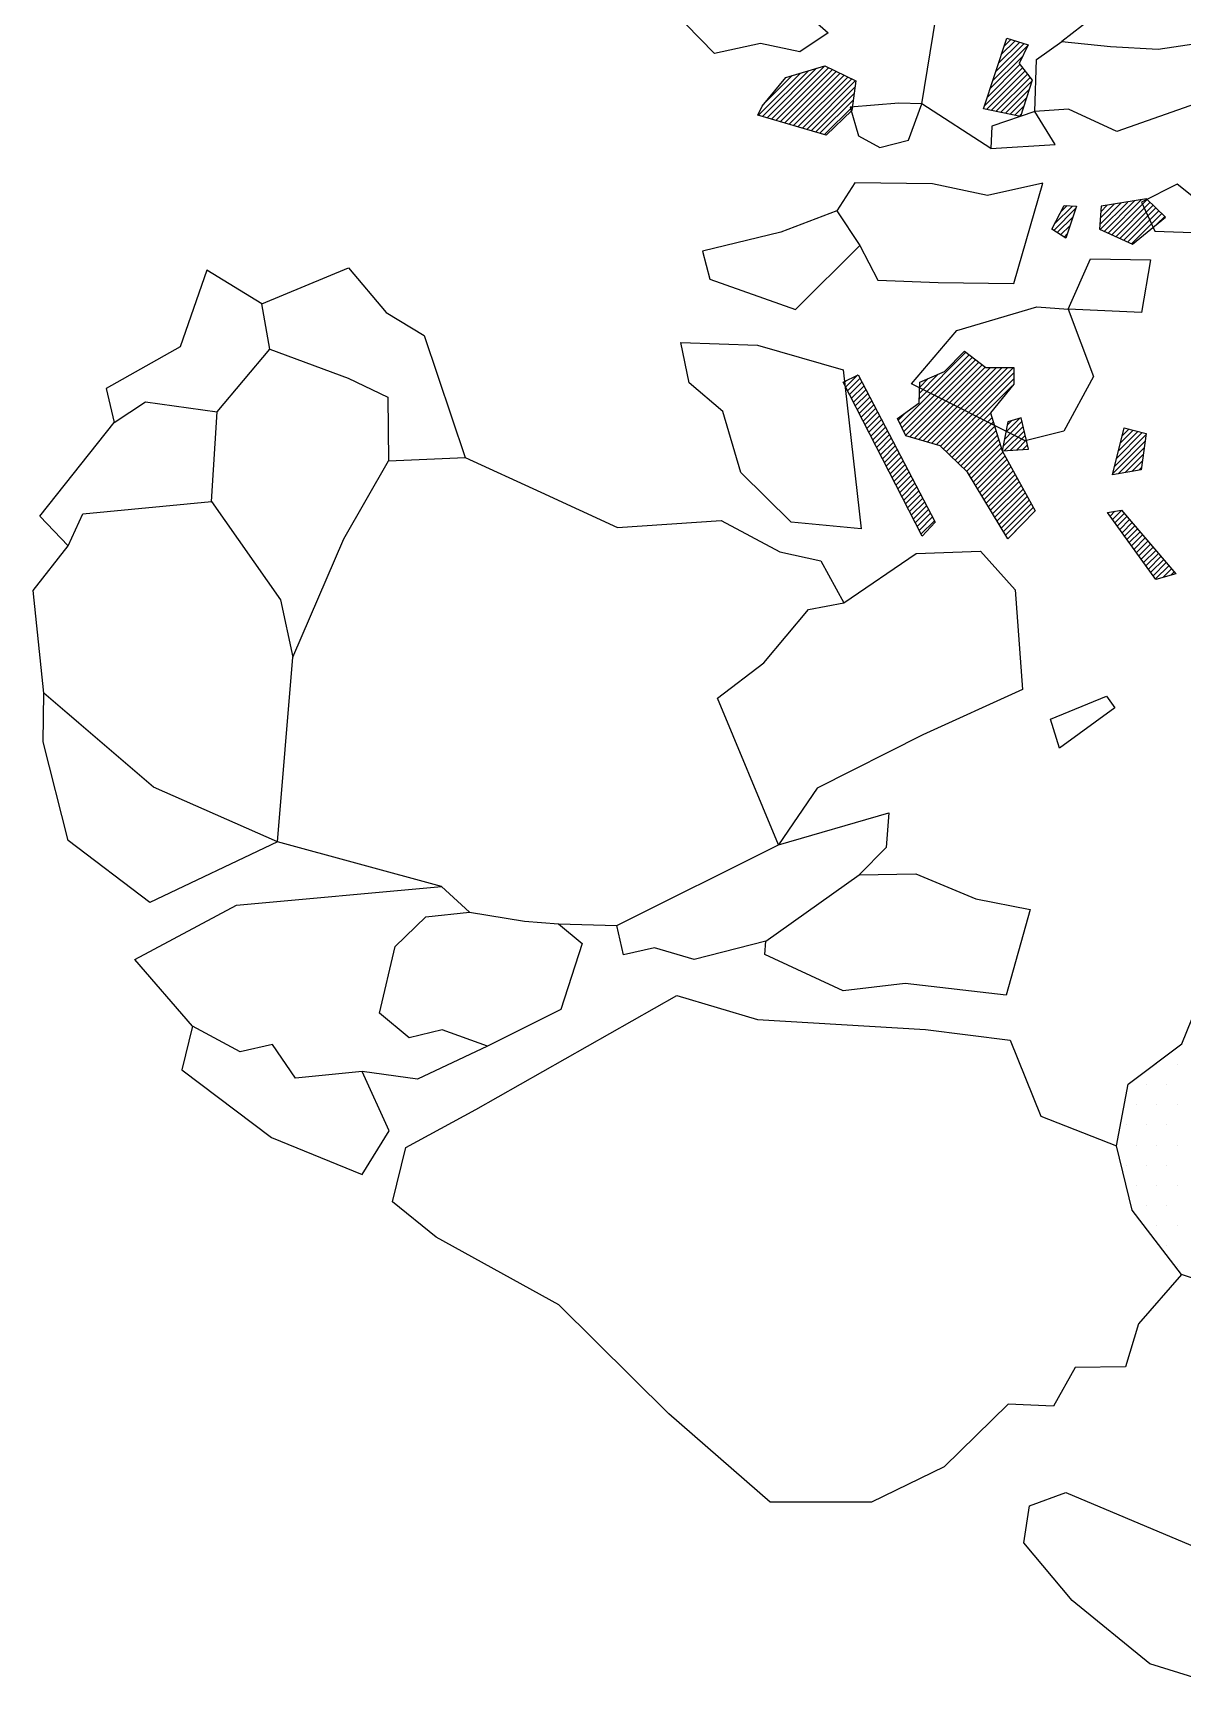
# Model space of a CAD drawing. Header units: metres. Extents: x 1.22 to 3.42, y -20.9 to -16.58.
# Drawn here: x 1.222 to 1.935, y -20.856 to -19.823 of the extents above; entities that cross this region are included whole.
import ezdxf

# ---------------------------------------------------------------- set-up
doc = ezdxf.new("R2010")
doc.units = ezdxf.units.M
doc.header["$LTSCALE"] = 25
doc.header["$MEASUREMENT"] = 0
doc.layers.get('0').update_dxf_attribs({"linetype": 'CONTINUOUS'})
for name, color, linetype in [('KNOCHEN', 2, 'CONTINUOUS'), ('KNOCHENSCHRAFF', 2, 'CONTINUOUS'), ('STEINE', 4, 'CONTINUOUS'), ('STEINESCHRAFF', 4, 'CONTINUOUS')]:
    doc.layers.add(name, color=color, linetype=linetype)

# ---------------------------------------------------------------- blocks, each defined once
blk = doc.blocks.new('*X1')
at = {"color": 0}
for p, q in [((181.72, -1985.21), (183.89, -1983.04)), ((181.89, -1984.68), (183.64, -1982.94)), ((182.06, -1984.16), (183.37, -1982.86)), ((182.23, -1983.63), (183.1, -1982.77)), ((182.41, -1983.11), (182.83, -1982.69)), ((167.43, -1987.47), (170.28, -1984.63)), ((167.71, -1987.55), (170.78, -1984.48)), ((167.98, -1987.63), (171.28, -1984.33)), ((168.25, -1987.71), (171.52, -1984.45)), ((168.53, -1987.79), (171.76, -1984.56)), ((168.8, -1987.87), (172, -1984.67)), ((181.2, -1986.79), (183.54, -1984.45)), ((181.31, -1987.04), (183.69, -1984.65)), ((181.38, -1986.26), (183.38, -1984.25)), ((181.55, -1985.73), (183.56, -1983.72)), ((167.16, -1987.4), (169.78, -1984.78)), ((167.53, -1986.67), (169.27, -1984.93)), ((169.08, -1987.95), (172.24, -1984.79)), ((169.35, -1988.03), (172.48, -1984.9)), ((169.62, -1988.11), (172.72, -1985.02)), ((169.9, -1988.19), (172.96, -1985.13)), ((170.17, -1988.27), (173.2, -1985.24)), ((170.45, -1988.35), (173.17, -1985.63)), ((181.6, -1987.09), (183.85, -1984.84)), ((181.9, -1987.15), (184.01, -1985.04)), ((182.19, -1987.21), (184.13, -1985.27)), ((170.72, -1988.43), (173.11, -1986.04)), ((170.99, -1988.51), (173.05, -1986.45)), ((182.49, -1987.27), (183.96, -1985.79)), ((182.78, -1987.33), (183.8, -1986.31)), ((171.27, -1988.59), (173, -1986.86)), ((183.07, -1987.39), (183.63, -1986.83)), ((183.37, -1987.45), (183.47, -1987.35)), ((185.92, -1993.38), (186.31, -1992.99)), ((188.35, -1994.14), (189.65, -1992.84)), ((188.36, -1994.48), (190.07, -1992.77)), ((188.38, -1993.76), (189.23, -1992.91)), ((188.4, -1993.37), (188.8, -1992.97)), ((188.6, -1994.59), (190.49, -1992.7)), ((188.85, -1994.7), (190.91, -1992.63)), ((189.09, -1994.81), (191.28, -1992.62)), ((189.33, -1994.92), (191.46, -1992.79)), ((189.58, -1995.03), (191.64, -1992.97)), ((185.48, -1994.53), (186.86, -1993.16)), ((185.54, -1994.11), (186.64, -1993.02)), ((185.69, -1994.67), (186.68, -1993.69)), ((189.82, -1995.14), (191.82, -1993.14)), ((190.06, -1995.25), (192, -1993.31)), ((190.31, -1995.36), (192.18, -1993.49)), ((191.88, -1994.14), (192.36, -1993.66)), ((185.9, -1994.81), (186.5, -1994.22)), ((186.12, -1994.95), (186.32, -1994.75)), ((175.96, -2006.53), (180.24, -2002.24)), ((177.14, -2004.99), (180.04, -2002.09)), ((176.07, -2006.77), (180.44, -2002.4)), ((176.18, -2007.01), (180.64, -2002.55)), ((176.3, -2007.25), (180.84, -2002.71)), ((176.56, -2007.34), (181.04, -2002.86)), ((176.84, -2007.42), (181.24, -2003.01)), ((177.11, -2007.5), (181.57, -2003.03)), ((177.38, -2007.58), (181.93, -2003.03)), ((177.66, -2007.65), (182.28, -2003.04)), ((177.93, -2007.73), (182.63, -2003.04)), ((178.21, -2007.81), (182.98, -2003.04)), ((172.47, -2004.01), (172.63, -2003.84)), ((172.59, -2004.24), (173.34, -2003.49)), ((172.7, -2004.48), (173.47, -2003.71)), ((172.82, -2004.71), (173.59, -2003.94)), ((172.94, -2004.94), (173.71, -2004.18)), ((177.15, -2004.63), (178.32, -2003.45)), ((177.17, -2004.26), (177.7, -2003.72)), ((178.47, -2007.9), (183, -2003.37)), ((178.65, -2008.08), (183, -2003.73)), ((178.83, -2008.25), (182.91, -2004.17)), ((173.06, -2005.18), (173.83, -2004.41)), ((173.18, -2005.41), (173.96, -2004.64)), ((173.3, -2005.65), (174.08, -2004.87)), ((173.42, -2005.88), (174.2, -2005.1)), ((173.54, -2006.11), (174.32, -2005.34)), ((173.66, -2006.35), (174.44, -2005.57)), ((173.78, -2006.58), (174.56, -2005.8)), ((173.9, -2006.82), (174.68, -2006.03)), ((174.02, -2007.05), (174.81, -2006.26)), ((175.84, -2006.29), (176.32, -2005.82)), ((179.01, -2008.42), (181.57, -2005.86)), ((179.19, -2008.6), (181.66, -2006.13)), ((179.37, -2008.77), (181.74, -2006.4)), ((182.42, -2007.49), (183.51, -2006.39)), ((182.51, -2007.04), (183.38, -2006.18)), ((182.6, -2006.6), (182.87, -2006.34)), ((174.14, -2007.28), (174.93, -2006.5)), ((174.26, -2007.52), (175.05, -2006.73)), ((174.38, -2007.75), (175.17, -2006.96)), ((174.5, -2007.99), (175.29, -2007.19)), ((174.62, -2008.22), (175.41, -2007.42)), ((179.55, -2008.95), (181.82, -2006.67)), ((179.73, -2009.12), (181.9, -2006.95)), ((179.91, -2009.3), (181.99, -2007.22)), ((182.33, -2007.93), (183.58, -2006.68)), ((182.43, -2008.18), (183.65, -2006.97)), ((182.81, -2008.16), (183.72, -2007.25)), ((189.26, -2009.14), (191.21, -2007.18)), ((189.37, -2008.67), (190.97, -2007.07)), ((189.49, -2008.2), (190.69, -2007)), ((189.6, -2007.73), (190.41, -2006.92)), ((189.72, -2007.26), (190.13, -2006.85)), ((189.84, -2006.79), (189.85, -2006.78)), ((174.74, -2008.45), (175.54, -2007.66)), ((174.86, -2008.69), (175.66, -2007.89)), ((174.98, -2008.92), (175.78, -2008.12)), ((175.1, -2009.15), (175.9, -2008.35)), ((180.09, -2009.47), (182.07, -2007.49)), ((180.23, -2009.68), (182.15, -2007.76)), ((180.36, -2009.9), (182.23, -2008.03)), ((180.5, -2010.12), (182.33, -2008.29)), ((183.19, -2008.14), (183.78, -2007.54)), ((183.56, -2008.11), (183.85, -2007.83)), ((189.14, -2009.61), (191.15, -2007.59)), ((189.48, -2009.62), (191.1, -2008)), ((189.91, -2009.55), (191.04, -2008.41)), ((175.22, -2009.39), (176.02, -2008.59)), ((175.34, -2009.62), (176.14, -2008.82)), ((175.46, -2009.86), (176.26, -2009.05)), ((175.58, -2010.09), (176.39, -2009.28)), ((175.7, -2010.32), (176.51, -2009.51)), ((180.63, -2010.34), (182.46, -2008.51)), ((180.76, -2010.56), (182.58, -2008.74)), ((180.9, -2010.78), (182.71, -2008.97)), ((181.03, -2011), (182.83, -2009.2)), ((181.16, -2011.22), (182.96, -2009.43)), ((190.33, -2009.48), (190.99, -2008.82)), ((190.76, -2009.4), (190.93, -2009.23)), ((175.82, -2010.56), (176.63, -2009.75)), ((175.94, -2010.79), (176.75, -2009.98)), ((176.06, -2011.03), (176.87, -2010.21)), ((176.18, -2011.26), (176.99, -2010.44)), ((181.3, -2011.44), (183.08, -2009.66)), ((181.43, -2011.66), (183.21, -2009.89)), ((181.56, -2011.88), (183.33, -2010.11)), ((181.69, -2012.1), (183.46, -2010.34)), ((176.3, -2011.49), (177.11, -2010.67)), ((176.41, -2011.73), (177.24, -2010.91)), ((176.53, -2011.96), (177.36, -2011.14)), ((176.65, -2012.19), (177.48, -2011.37)), ((181.83, -2012.32), (183.58, -2010.57)), ((181.96, -2012.55), (183.71, -2010.8)), ((182.09, -2012.77), (183.83, -2011.03)), ((182.23, -2012.99), (183.95, -2011.26)), ((182.36, -2013.21), (184.08, -2011.49)), ((176.77, -2012.43), (177.6, -2011.6)), ((176.89, -2012.66), (177.72, -2011.83)), ((177.01, -2012.9), (177.84, -2012.07)), ((177.13, -2013.13), (177.97, -2012.3)), ((177.25, -2013.36), (178.09, -2012.53)), ((182.49, -2013.43), (184.2, -2011.72)), ((188.82, -2012.05), (188.84, -2012.03)), ((188.97, -2012.25), (189.27, -2011.95)), ((189.12, -2012.46), (189.69, -2011.89)), ((189.27, -2012.66), (189.85, -2012.08)), ((189.42, -2012.87), (190.01, -2012.27)), ((189.57, -2013.07), (190.18, -2012.46)), ((182.63, -2013.65), (183.15, -2013.13)), ((189.72, -2013.28), (190.34, -2012.65)), ((189.86, -2013.48), (190.5, -2012.84)), ((190.01, -2013.69), (190.67, -2013.03)), ((190.16, -2013.89), (190.83, -2013.22)), ((190.31, -2014.09), (190.99, -2013.41)), ((190.46, -2014.3), (191.15, -2013.6)), ((190.61, -2014.5), (191.32, -2013.79)), ((190.76, -2014.71), (191.48, -2013.99)), ((190.91, -2014.91), (191.64, -2014.18)), ((191.05, -2015.12), (191.81, -2014.37)), ((191.2, -2015.32), (191.97, -2014.56)), ((191.35, -2015.53), (192.13, -2014.75)), ((191.5, -2015.73), (192.3, -2014.94)), ((191.65, -2015.94), (192.46, -2015.13)), ((191.8, -2016.14), (192.62, -2015.32)), ((192.25, -2016.05), (192.78, -2015.51)), ((192.75, -2015.9), (192.95, -2015.7))]:
    blk.add_line(p, q, dxfattribs=at)
blk = doc.blocks.new('*X26')
at = {"color": 0}
for p, q in [((191.875, -2046.25), (191.875, -2046.25)), ((193.125, -2046.25), (193.125, -2046.25)), ((191.25, -2047.5), (191.25, -2047.5)), ((192.5, -2047.5), (192.5, -2047.5)), ((190.625, -2048.75), (190.625, -2048.75)), ((191.875, -2048.75), (191.875, -2048.75)), ((193.125, -2048.75), (193.125, -2048.75)), ((190, -2050), (190, -2050)), ((191.25, -2050), (191.25, -2050)), ((192.5, -2050), (192.5, -2050)), ((190.625, -2051.25), (190.625, -2051.25)), ((191.875, -2051.25), (191.875, -2051.25)), ((193.125, -2051.25), (193.125, -2051.25)), ((190, -2052.5), (190, -2052.5)), ((191.25, -2052.5), (191.25, -2052.5)), ((192.5, -2052.5), (192.5, -2052.5)), ((190.625, -2053.75), (190.625, -2053.75)), ((191.875, -2053.75), (191.875, -2053.75)), ((193.125, -2053.75), (193.125, -2053.75)), ((191.25, -2055), (191.25, -2055)), ((192.5, -2055), (192.5, -2055)), ((191.875, -2056.25), (191.875, -2056.25)), ((193.125, -2056.25), (193.125, -2056.25)), ((192.5, -2057.5), (192.5, -2057.5)), ((193.125, -2058.75), (193.125, -2058.75))]:
    blk.add_line(p, q, dxfattribs=at)

msp = doc.modelspace()

# ---------------------------------------------------------------- linework, layer by layer
at = {"layer": 'KNOCHEN'}
for points in [[(1.8113, -19.87), (1.8257, -19.8261), (1.839, -19.8302), (1.8333, -19.8419), (1.8415, -19.8522), (1.8343, -19.8746), (1.8113, -19.87)], [(1.674, -19.8683), (1.6888, -19.8504), (1.7128, -19.8433), (1.7322, -19.8525), (1.7296, -19.8709), (1.7138, -19.8862), (1.6714, -19.8739), (1.674, -19.8683)], [(1.869, -19.9303), (1.8623, -19.9502), (1.8536, -19.9446), (1.8613, -19.9298), (1.869, -19.9303)], [(1.8843, -19.9303), (1.8832, -19.9446), (1.9037, -19.9539), (1.9241, -19.937), (1.9124, -19.9258), (1.8843, -19.9303)], [(1.8263, -20.1366), (1.8013, -20.0952), (1.7845, -20.0788), (1.7631, -20.0727), (1.758, -20.0619), (1.7713, -20.0522), (1.7718, -20.0395), (1.7871, -20.0329), (1.7994, -20.0201), (1.8127, -20.0303), (1.83, -20.0304), (1.83, -20.0406), (1.8157, -20.0584), (1.8228, -20.0819), (1.8432, -20.1192), (1.8263, -20.1366)], [(1.7732, -20.135), (1.7243, -20.0394), (1.7335, -20.0348), (1.7814, -20.1263), (1.7732, -20.135)], [(1.8228, -20.0819), (1.8391, -20.0809), (1.8346, -20.0615), (1.8264, -20.0641), (1.8228, -20.0819)], [(1.8912, -20.0968), (1.8984, -20.0677), (1.9122, -20.0713), (1.9091, -20.0938), (1.8912, -20.0968)], [(1.9182, -20.1617), (1.8881, -20.1203), (1.8968, -20.1188), (1.9305, -20.1582), (1.9182, -20.1617)]]:
    msp.add_lwpolyline(points, dxfattribs=at)
at = {"layer": 'STEINE'}
for points in [[(1.8159, -19.8945), (1.773, -19.8669), (1.7818, -19.8138), (1.8079, -19.7755), (1.8386, -19.7454), (1.7875, -19.7142), (1.8243, -19.6995), (1.8483, -19.6883), (1.8789, -19.7128), (1.9167, -19.7563), (1.8988, -19.7961), (1.8855, -19.8083), (1.8599, -19.8282)], [(1.7052, -19.7938), (1.7016, -19.8111), (1.7149, -19.8229), (1.6975, -19.8346), (1.673, -19.8295), (1.6444, -19.8356), (1.6266, -19.8172), (1.5985, -19.8039), (1.6179, -19.7702), (1.6471, -19.7595), (1.7052, -19.7938)], [(1.843, -19.8716), (1.8441, -19.8394), (1.8599, -19.8282), (1.89, -19.8313), (1.9196, -19.8329), (1.9569, -19.8273), (1.9579, -19.8615), (1.894, -19.8839), (1.8639, -19.8701), (1.843, -19.8716)], [(1.7286, -19.8689), (1.7337, -19.8867), (1.747, -19.8939), (1.7648, -19.8893), (1.773, -19.8669), (1.7587, -19.8664), (1.7286, -19.8689)], [(1.8164, -19.8807), (1.8159, -19.8945), (1.8557, -19.892), (1.843, -19.8716), (1.8164, -19.8807)], [(1.8301, -19.9783), (1.848, -19.916), (1.8138, -19.9236), (1.7796, -19.9164), (1.7316, -19.9159), (1.7204, -19.9332), (1.7346, -19.9547), (1.7458, -19.9761), (1.7831, -19.9777), (1.8301, -19.9783)], [(1.7204, -19.9332), (1.6856, -19.9464)], [(1.6856, -19.9464), (1.6371, -19.9581), (1.6417, -19.9755), (1.6948, -19.9944), (1.7346, -19.9547)], [(1.3639, -19.9909), (1.3297, -19.97), (1.3133, -20.0174), (1.2673, -20.0434), (1.2724, -20.0644)], [(1.3689, -20.019), (1.3639, -19.9909), (1.4175, -19.9686), (1.441, -19.9962), (1.4644, -20.0105), (1.4899, -20.0861)], [(1.8638, -19.9942), (1.8776, -19.963), (1.9149, -19.9636), (1.9092, -19.9963), (1.8638, -19.9942)], [(1.8638, -19.9942), (1.8795, -20.036), (1.8611, -20.0697), (1.8371, -20.0758), (1.7667, -20.0405), (1.7948, -20.0073), (1.8444, -19.9926), (1.8638, -19.9942)], [(1.3326, -20.1135), (1.3362, -20.0578), (1.3689, -20.019), (1.4174, -20.037), (1.4419, -20.0488), (1.4424, -20.0881)], [(1.7354, -20.1303), (1.692, -20.1262), (1.6609, -20.0955), (1.6497, -20.0577), (1.6288, -20.0398), (1.6237, -20.0148), (1.6712, -20.0164), (1.7243, -20.0318), (1.7354, -20.1303)], [(1.2437, -20.1409), (1.2263, -20.1225), (1.2724, -20.0644), (1.2918, -20.0516), (1.3362, -20.0578)], [(1.4752, -20.3521), (1.3736, -20.3244), (1.383, -20.21), (1.4147, -20.1365), (1.4424, -20.0881), (1.4899, -20.0861), (1.5368, -20.1076), (1.5843, -20.1296), (1.6486, -20.1251), (1.6849, -20.1446), (1.7104, -20.1502), (1.7246, -20.1763)], [(1.3736, -20.3244), (1.2966, -20.2906), (1.2287, -20.2323), (1.2222, -20.1685), (1.2437, -20.1409), (1.2529, -20.121), (1.3326, -20.1135), (1.3754, -20.1743), (1.383, -20.21)], [(1.6841, -20.3263), (1.6464, -20.2354), (1.6751, -20.2135), (1.7027, -20.1803), (1.7246, -20.1763), (1.7696, -20.1457), (1.8094, -20.1442), (1.8309, -20.1682), (1.8354, -20.23), (1.7736, -20.258), (1.7082, -20.2911), (1.6841, -20.3263)], [(1.3736, -20.3244), (1.2944, -20.3621), (1.2439, -20.3237), (1.2282, -20.2624), (1.2287, -20.2323)], [(1.8583, -20.2663), (1.8527, -20.2484), (1.8875, -20.2342), (1.8926, -20.2413), (1.8583, -20.2663)], [(1.6764, -20.3861), (1.6319, -20.3973), (1.6074, -20.3901), (1.588, -20.3946), (1.584, -20.3763), (1.6841, -20.3263), (1.7526, -20.3065), (1.751, -20.328), (1.7341, -20.3448)], [(1.5037, -20.4512), (1.4603, -20.4716), (1.4261, -20.4669), (1.3847, -20.471), (1.3704, -20.45), (1.3505, -20.4546), (1.3209, -20.4387), (1.2852, -20.3973), (1.3481, -20.3637), (1.4752, -20.3521), (1.4926, -20.368)], [(1.6764, -20.3861), (1.7341, -20.3448), (1.7694, -20.3443), (1.8066, -20.3597), (1.8403, -20.3664), (1.8254, -20.4195), (1.7626, -20.4122), (1.7243, -20.4168), (1.6758, -20.3942), (1.6764, -20.3861)], [(1.5037, -20.4512), (1.4756, -20.441), (1.4552, -20.446), (1.4368, -20.4307), (1.4466, -20.3893), (1.4655, -20.371), (1.4926, -20.368), (1.5268, -20.3736), (1.5477, -20.3752), (1.5625, -20.3875), (1.5492, -20.4283), (1.5037, -20.4512)], [(1.5477, -20.3752), (1.584, -20.3763)], [(2.0051, -20.4774), (2.0143, -20.504), (1.9994, -20.5157), (2.0198, -20.5438), (2.0187, -20.5892), (2.009, -20.6076), (1.984, -20.6096), (1.934, -20.5927), (1.9034, -20.5528), (1.8937, -20.513), (1.9009, -20.4747), (1.9342, -20.4497), (1.9587, -20.3895), (1.971, -20.388), (2.0051, -20.4774)], [(1.934, -20.5927), (1.9074, -20.6233), (1.8992, -20.6499), (1.868, -20.6503), (1.8547, -20.6743), (1.8266, -20.6732), (1.7868, -20.712), (1.7418, -20.7339), (1.679, -20.7338), (1.6162, -20.6791), (1.5479, -20.6116), (1.4719, -20.5696), (1.4448, -20.5476), (1.4531, -20.514), (1.4965, -20.4905), (1.6212, -20.4197), (1.6712, -20.4346), (1.7754, -20.4408), (1.8279, -20.4475), (1.8468, -20.4946), (1.8937, -20.513)], [(1.3209, -20.4387), (1.3142, -20.4658), (1.3698, -20.5077), (1.426, -20.5308), (1.4429, -20.5037), (1.4261, -20.4669)], [(1.8362, -20.759), (1.8398, -20.7361), (1.8623, -20.7279), (1.9766, -20.7761), (2.0557, -20.8017), (2.0286, -20.8435), (1.9837, -20.8557), (1.9143, -20.8342), (1.8663, -20.7948), (1.8362, -20.759)]]:
    msp.add_lwpolyline(points, dxfattribs=at)
msp.add_lwpolyline([(1.9175, -19.9457), (1.9466, -19.9468), (1.9517, -19.933), (1.9313, -19.9166), (1.9093, -19.9278)], close=True, dxfattribs=at)

# ---------------------------------------------------------------- block references
at = {"layer": 'KNOCHENSCHRAFF', "xscale": 0.01, "yscale": 0.01, "zscale": 0.01}
msp.add_blockref('*X1', (0, 0), dxfattribs=at)
at = {"layer": 'STEINESCHRAFF', "xscale": 0.01, "yscale": 0.01, "zscale": 0.01}
msp.add_blockref('*X26', (0, 0), dxfattribs=at)

doc.saveas('drawing.dxf')
